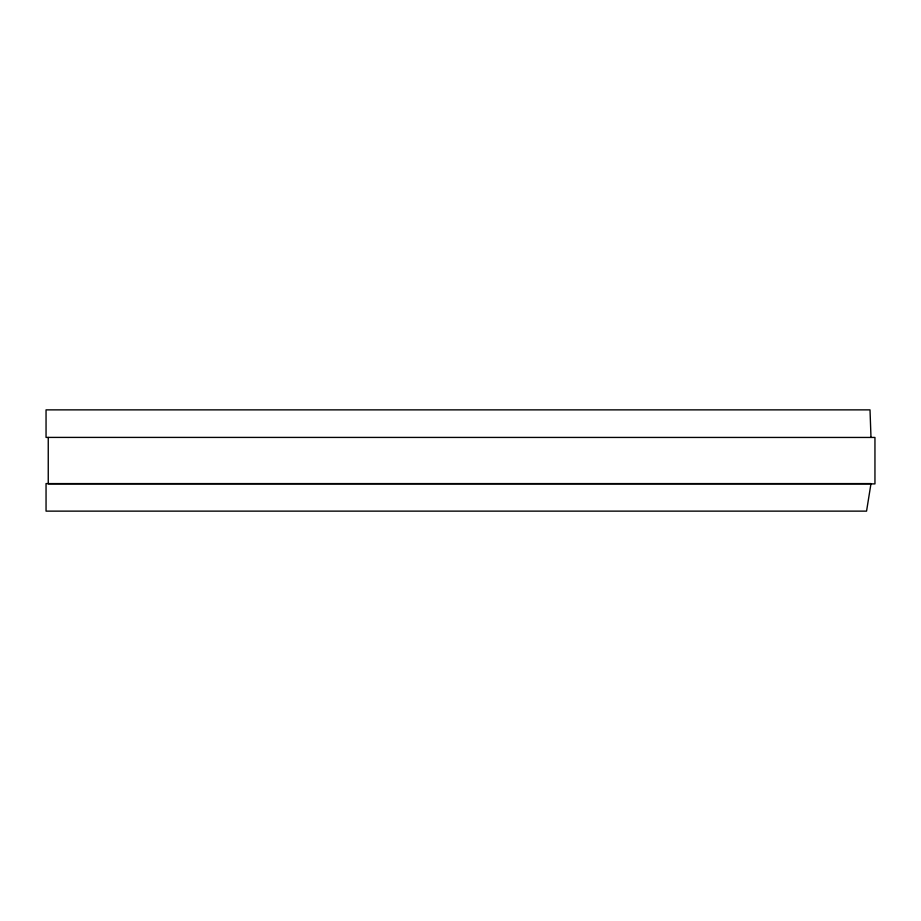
<?xml version="1.0" encoding="UTF-8"?>
<svg xmlns="http://www.w3.org/2000/svg" width="921" height="921" viewBox="0 0 921 921"><rect width="100%" height="100%" fill="white"/><g stroke="black" fill="none" stroke-linecap="round" stroke-linejoin="round"><path stroke-width="1.38" d="M870.99 437.406L870.011 409.868L46.05 409.868L46.05 437.406L874.95 437.452L874.95 483.893L48.249 483.893L48.249 437.452M870.99 483.594L866.557 511.132L46.05 511.132L46.05 483.594L870.99 483.594"/></g></svg>
